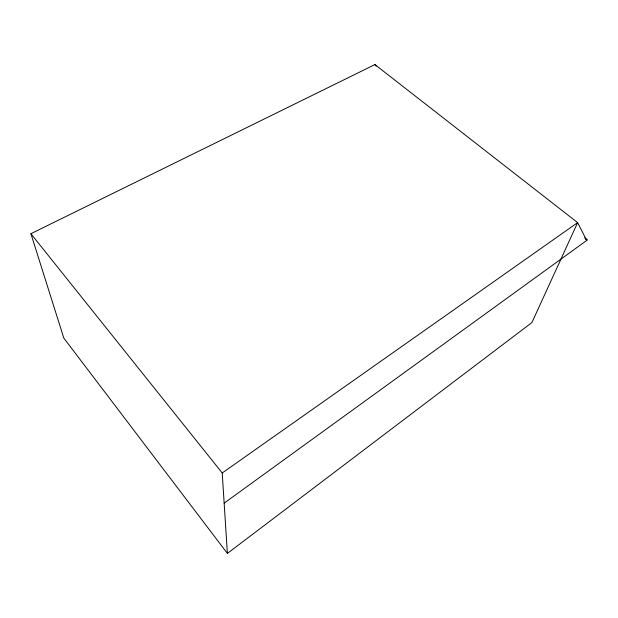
<?xml version="1.0" encoding="UTF-8"?>
<svg xmlns="http://www.w3.org/2000/svg" width="618" height="618" viewBox="0 0 618 618"><rect width="100%" height="100%" fill="white"/><g stroke="black" fill="none" stroke-linecap="round" stroke-linejoin="round"><path stroke-width="0.93" d="M586.497 240.031L586.884 239.614L584.613 237.822M224.149 503.137L586.714 240.456L586.884 239.614M227.393 553.427L531.936 322.519L577.629 222.627L374.917 64.581L30.9 233.712L63.824 338.1L227.393 553.427L222.21 472.979L30.9 233.712M222.21 472.979L577.629 222.627L586.714 240.456M585.586 238.842L587.1 240.031M374.917 64.581L376.123 66.072"/></g></svg>
